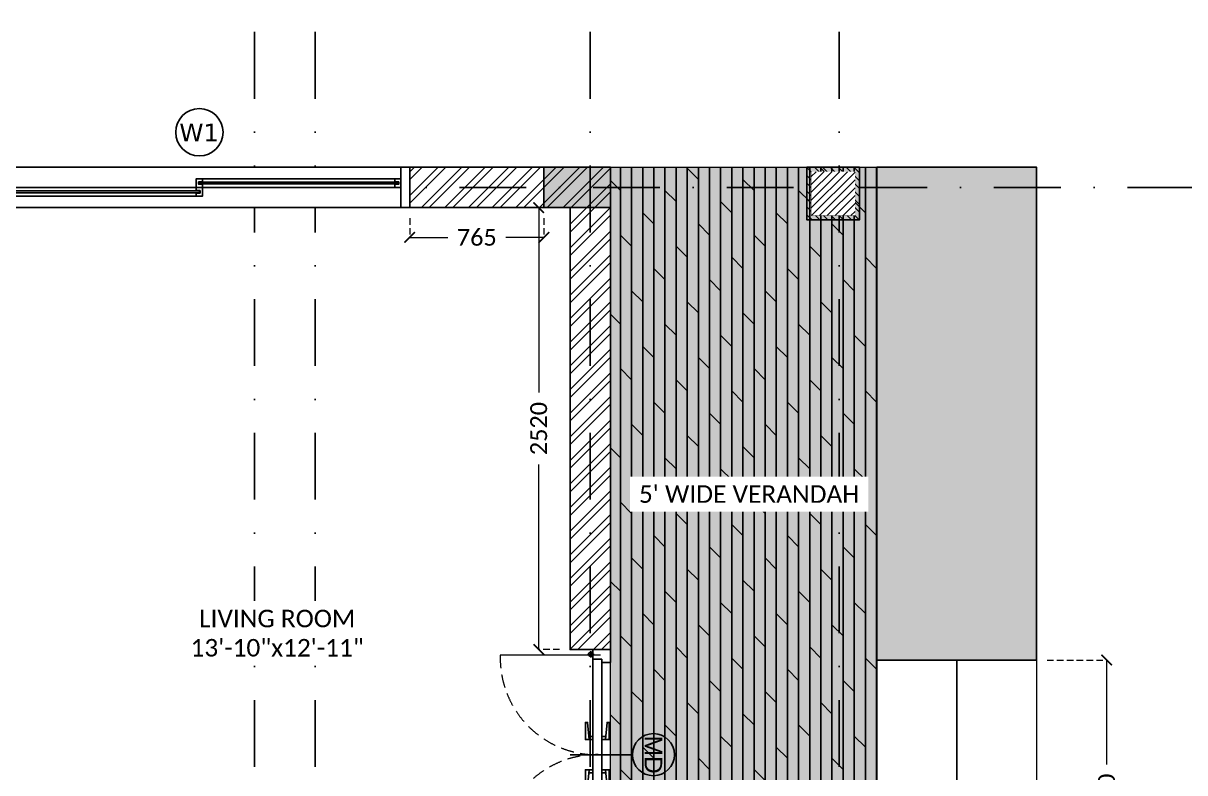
# Model space of a CAD drawing. Header units: millimetres. Extents: x -15000 to 28550, y -17045 to 28620.
# Drawn here: x 7026 to 13651, y 8902 to 13177 of the extents above; entities that cross this region are included whole.
import ezdxf
from ezdxf.enums import TextEntityAlignment as Align

# ---------------------------------------------------------------- set-up
doc = ezdxf.new("R2010")
doc.units = ezdxf.units.MM
doc.header["$LTSCALE"] = 150
for name, pattern in [('3BHK-W(SB)$0$HIDDEN', [0.375, 0.25, -0.125]), ('DASHDOTX2', [50.8, 25.4, -12.7, 0, -12.7]), ('DASHED', [0.75, 0.5, -0.25])]:
    doc.linetypes.add(name, pattern=pattern)
for name, color, linetype in [('ad-Column', 3, 'Continuous'), ('ad-Column Hatch', 125, 'Continuous'), ('ad-Door', 11, 'Continuous'), ('ad-Elevation 10', 8, 'Continuous'), ('ad-Grid', 8, 'DASHDOTX2'), ('ad-MS Columns', 1, 'Continuous'), ('ad-RCC', 3, 'Continuous'), ('ad-RCC Hatch', 125, 'Continuous'), ('ad-Text main', 7, 'Continuous'), ('ad-Text Main_Door&window Label', 7, 'Continuous'), ('ad-Wall', 240, 'Continuous'), ('ad-Wall hatch', 8, 'Continuous')]:
    doc.layers.add(name, color=color, linetype=linetype)
doc.layers.add('ad-Dimension', color=5, linetype='Continuous', lineweight=0, true_color=0x0000ff)
doc.layers.add('ad-Glass Sectionline', color=140, linetype='Continuous', true_color=0x00bfff)
doc.layers.add('ad-Verandah', color=7, linetype='Continuous', true_color=0xa57c52)
doc.styles.add('6 U T S R N_Typical Floor Plan$0$3BHK-E(NB)$0$grid_text', font='verdana.ttf', dxfattribs={"width": 0.9})
doc.styles.add('New Text Style', font='arial.ttf', dxfattribs={"height": 100})
doc.styles.get("Standard").update_dxf_attribs({"font": 'calibril.ttf'})
doc.dimstyles.new('A-75-DIM-INT (Framing)', dxfattribs={"dimscale": 100, "dimtxt": 0.8, "dimasz": 0.5, "dimexe": 0, "dimexo": 0.5, "dimgap": 0.5, "dimtad": 0, "dimdec": 0, "dimdsep": 46, "dimtxsty": 'Standard', "dimblk": 'ARCHTICK', "dimcen": 0.025, "dimclrd": 256, "dimclre": 256, "dimclrt": 256, "dimazin": 2, "dimtfac": 1, "dimtdec": 0, "dimtmove": 1, "dimatfit": 0, "dimldrblk": 'ARCHTICK', "dimfxl": 1, "dimtfill": 1, "dimtolj": 1, "dimtzin": 0, "dimarcsym": 0})

# ---------------------------------------------------------------- blocks, each defined once
blk = doc.blocks.new('1215E_Grid')
at = {"layer": 'ad-Grid', "ltscale": 0.1}
for points in [[(9043.6, -4473.6), (9043.6, -4223.6), (8690, -4020), (8690, 14905), (9043.6, 15108.6), (9043.6, 15358.6)], [(8345, -4020), (8345, 14905)], [(10260, -4020), (10260, 14905)], [(11680, -4020), (11680, 14905)], [(13705, 12240), (-1950, 12240)]]:
    blk.add_lwpolyline(points, dxfattribs=at)
blk = doc.blocks.new('_ArchTick')
at = {"color": 0, "linetype": 'ByBlock', "const_width": 0.15}
blk.add_lwpolyline([(-0.5, -0.5), (0.5, 0.5)], dxfattribs=at)
blk = doc.blocks.new('*D108')
at = {"layer": 'ad-Dimension', "linetype": '3BHK-W(SB)$0$HIDDEN', "lineweight": -2}
for p, q in [((9230, 12065), (9230, 11955.4)), ((9995, 12065), (9995, 11955.4))]:
    blk.add_line(p, q, dxfattribs=at)
at = {"layer": 'ad-Dimension', "lineweight": -2}
for p, q in [((9230, 11955.4), (9446.5, 11955.4)), ((9995, 11955.4), (9778.5, 11955.4))]:
    blk.add_line(p, q, dxfattribs=at)
at = {"layer": 'Defpoints', "color": 0}
for p in [(9230, 12125), (9995, 12125), (9995, 11955.4)]:
    blk.add_point(p, dxfattribs=at)
at = {"layer": 'ad-Dimension', "lineweight": -2, "xscale": 60, "yscale": 60, "zscale": 60, "rotation": 180}
blk.add_blockref('_ArchTick', (9230, 11955.4), dxfattribs=at)
at = {"layer": 'ad-Dimension', "lineweight": -2, "xscale": 60, "yscale": 60, "zscale": 60}
blk.add_blockref('_ArchTick', (9995, 11955.4), dxfattribs=at)
at = {"layer": 'ad-Dimension', "insert": (9612.5, 11955.4), "char_height": 96, "attachment_point": 5, "bg_fill": 3, "box_fill_scale": 1.1, "bg_fill_color": 257, "bg_fill_transparency": 0}
blk.add_mtext('\\A1;765', dxfattribs=at)
blk = doc.blocks.new('*D109')
at = {"layer": 'ad-Dimension', "linetype": '3BHK-W(SB)$0$HIDDEN', "lineweight": -2}
for p, q in [((10085, 12125), (9965.8, 12125)), ((10085, 9605), (9965.8, 9605))]:
    blk.add_line(p, q, dxfattribs=at)
at = {"layer": 'ad-Dimension', "lineweight": -2}
for p, q in [((9965.8, 12125), (9965.8, 11070.7)), ((9965.8, 9605), (9965.8, 10659.3))]:
    blk.add_line(p, q, dxfattribs=at)
at = {"layer": 'Defpoints', "color": 0}
for p in [(10145, 12125), (9965.8, 9605), (10145, 9605)]:
    blk.add_point(p, dxfattribs=at)
at = {"layer": 'ad-Dimension', "lineweight": -2, "xscale": 60, "yscale": 60, "zscale": 60}
for p, rotation in [((9965.8, 12125), 90), ((9965.8, 9605), 270)]:
    blk.add_blockref('_ArchTick', p, dxfattribs=dict(at, rotation=rotation))
at = {"layer": 'ad-Dimension', "insert": (9965.8, 10865), "char_height": 96, "attachment_point": 5, "rotation": 90, "bg_fill": 3, "box_fill_scale": 1.1, "bg_fill_color": 257, "bg_fill_transparency": 0}
blk.add_mtext('\\A1;2520', dxfattribs=at)
blk = doc.blocks.new('*D136')
at = {"layer": 'ad-Dimension', "linetype": '3BHK-W(SB)$0$HIDDEN', "lineweight": -2}
for p, q in [((12865, 9545), (13204.8, 9545)), ((12865, 7945), (13204.8, 7945))]:
    blk.add_line(p, q, dxfattribs=at)
at = {"layer": 'ad-Dimension', "lineweight": -2}
for p, q in [((13204.8, 9545), (13204.8, 8948.4)), ((13204.8, 7945), (13204.8, 8541.6))]:
    blk.add_line(p, q, dxfattribs=at)
at = {"layer": 'Defpoints', "color": 0}
for p in [(12805, 9545), (13204.8, 9545), (12805, 7945)]:
    blk.add_point(p, dxfattribs=at)
at = {"layer": 'ad-Dimension', "lineweight": -2, "xscale": 60, "yscale": 60, "zscale": 60}
for p, rotation in [((13204.8, 9545), 90), ((13204.8, 7945), 270)]:
    blk.add_blockref('_ArchTick', p, dxfattribs=dict(at, rotation=rotation))
at = {"layer": 'ad-Dimension', "insert": (13204.8, 8745), "char_height": 96, "attachment_point": 5, "rotation": 90, "bg_fill": 3, "box_fill_scale": 1.1, "bg_fill_color": 257, "bg_fill_transparency": 0}
blk.add_mtext('\\A1;1600', dxfattribs=at)
blk = doc.blocks.new('zw$FE9C')
at = {"transparency": 33554559}
h = blk.add_hatch(dxfattribs=at)
h.set_pattern_fill('GRASS', color=74, angle=180)
h.set_pattern_definition([(270, (12800, 12355), (17.96051, -17.96051), [4.7625, -31.15852]), (225, (12800, 12355), (17.96051, -17.96051), [4.7625, -20.6375]), (315, (12800, 12355), (17.96051, 17.96051), [4.7625, -20.6375])])
h.paths.add_polyline_path([(12805, 9545), (11895, 9545), (11895, 12355), (12805, 12355)])
h = blk.add_hatch(color=256, dxfattribs=at)
h.dxf.hatch_style = 1
h.set_gradient(color1=(153, 204, 0), color2=(63, 127, 0), tint=1, name='INVSPHERICAL')
h.paths.add_polyline_path([(12805, 9545), (11895, 9545), (11895, 12355), (12805, 12355)])
at = {"layer": 'ad-Verandah', "transparency": 33554559}
h = blk.add_hatch(color=256, dxfattribs=at)
h.dxf.hatch_style = 1
h.paths.add_polyline_path([(10375, 12355), (11895, 12355), (11895, 7945), (10375, 7945)])
at = {"layer": 'ad-Verandah', "transparency": 33554687}
h = blk.add_hatch(dxfattribs=at)
h.set_pattern_fill('DOLMIT', color=256, scale=10, angle=270)
h.set_pattern_definition([(270, (-444291.75, 146652.39), (63.5, -1e-14), []), (315, (-444291.75, 146652.4), (126.999913, 126.999913), [89.80256, -179.60512])])
h.paths.add_polyline_path([(10375, 12355), (11895, 12355), (11895, 7945), (10375, 7945)])
at = {"layer": 'ad-Elevation 10'}
blk.add_lwpolyline([(12805, 9545), (11895, 9545), (11895, 12355), (12805, 12355)], close=True, dxfattribs=at)
at = {"layer": 'ad-Verandah', "color": 33, "lineweight": 9}
for points in [[(10375, 12355), (11895, 12355), (11895, 7945), (10375, 7945)], [(12350, 7945), (11895, 7945), (11895, 9545), (12350, 9545)], [(12805, 7945), (12350, 7945), (12350, 9545), (12805, 9545)]]:
    blk.add_lwpolyline(points, close=True, dxfattribs=at)
blk = doc.blocks.new('6 U T S R N_Typical Floor Plan$0$ad_Window Tag')
blk.add_circle((0, 0), 150)
at = {"style": '6 U T S R N_Typical Floor Plan$0$3BHK-E(NB)$0$grid_text', "width": 0.9}
blk.add_attdef('D1', text='', height=125, dxfattribs=at).set_placement((0, 0), align=Align.MIDDLE_CENTER)
blk = doc.blocks.new('zw$C7D6')
at = {"layer": 'ad-Text Main_Door&window Label'}
ref = blk.add_blockref('6 U T S R N_Typical Floor Plan$0$ad_Window Tag', (8030, 12555), dxfattribs=dict(at, xscale=-0.9, yscale=0.9, zscale=0.9))
ref.add_attrib('D1', 'W1', dxfattribs={"height": 101.25, "rotation": 1800, "style": '6 U T S R N_Typical Floor Plan$0$3BHK-E(NB)$0$grid_text'}).set_placement((8029, 12552.9), align=Align.MIDDLE_CENTER)
at = {"layer": 'ad-Text main', "char_height": 100, "attachment_point": 5, "bg_fill": 2}
for s, insert, width in [("\\pxqc;5' WIDE VERANDAH", (11165.8, 10491), 1260.654), ('LIVING ROOM\\P13\'-10"x12\'-11"', (8473.8, 9697.8), 1014.984)]:
    blk.add_mtext(s, dxfattribs=dict(at, insert=insert, width=width))
blk = doc.blocks.new('*U430')
at = {"color": 8, "lineweight": 0}
for p, q in [((31.6, -57.1), (31.6, -628.6)), ((1168.4, -57.1), (1168.4, -628.6))]:
    blk.add_line(p, q, dxfattribs=at)
for p, q in [((495.7, -26.7), (495.7, -50)), ((704.3, -26.7), (704.3, -50)), ((9.2, -112.3), (46, -112.3)), ((27.6, -130.7), (27.6, -93.9)), ((495.7, -123.3), (495.7, -100)), ((704.3, -123.3), (704.3, -100)), ((1190.8, -112.3), (1154, -112.3)), ((1172.4, -130.7), (1172.4, -93.9))]:
    blk.add_line(p, q)
for points in [[(55.3, -100), (0, -100), (0, 0), (75, 0), (75, -50), (55.3, -50)], [(1144.7, -100), (1200, -100), (1200, 0), (1125, 0), (1125, -50), (1144.7, -50)], [(55.3, -100), (600, -100), (600, -50), (55.3, -50)], [(1144.7, -100), (600, -100), (600, -50), (1144.7, -50)]]:
    blk.add_lwpolyline(points, close=True)
for points in [[(514.1, -50), (514.1, -7), (415.9, -7), (415.9, -19.3), (514.1, -28.4)], [(685.9, -50), (685.9, -7), (784.1, -7), (784.1, -19.3), (685.9, -28.4)], [(514.1, -100), (514.1, -143), (415.9, -143), (415.9, -130.7), (514.1, -121.6)], [(685.9, -100), (685.9, -143), (784.1, -143), (784.1, -130.7), (685.9, -121.6)]]:
    blk.add_lwpolyline(points)
for centre in [(27.6, -112.3), (1172.4, -112.3)]:
    blk.add_circle(centre, 12.3)
at = {"color": 8, "linetype": 'DASHED', "lineweight": 0}
for centre, start, end in [((49, -77.6), 268.18808, 1.81192), ((1151, -77.6), 178.18808, 271.81192)]:
    blk.add_arc(centre, 551.3, start, end, dxfattribs=at)
at = {"layer": 'ad-Text Main_Door&window Label'}
blk.add_line((600, 125), (600, -230), dxfattribs=at)
blk.add_circle((600, 245), 120, dxfattribs=at)
at = {"layer": 'ad-Text Main_Door&window Label', "style": 'New Text Style'}
blk.add_attdef('D1', text='', height=100, dxfattribs=at).set_placement((600, 245), align=Align.MIDDLE_CENTER)
blk = doc.blocks.new('$ZCDB_AUDIT_GENERATED_C77D')
blk.add_wipeout([(0, 230), (2400, 230), (2400, 0), (0, 0)]).dxf.layer = 'ad-Elevation 10'
at = {"layer": 'ad-Elevation 10'}
for points in [[(2400, 230), (0, 230)], [(2400, 0), (0, 0)]]:
    blk.add_lwpolyline(points, dxfattribs=at)
for points in [[(50, 0), (50, 230), (0, 230), (0, 0)], [(2350, 0), (2400, 0), (2400, 230), (2350, 230)], [(1217.5, 133), (1217.5, 115), (1182.5, 115), (1182.5, 165), (1217.5, 165), (1217.5, 147), (1195.5, 147), (1195.5, 133)], [(2315, 133), (2315, 115), (2350, 115), (2350, 165), (2315, 165), (2315, 147), (2337, 147), (2337, 133)], [(85, 83), (85, 65), (50, 65), (50, 115), (85, 115), (85, 97), (63, 97), (63, 83)], [(1182.5, 83), (1182.5, 65), (1217.5, 65), (1217.5, 115), (1182.5, 115), (1182.5, 97), (1204.5, 97), (1204.5, 83)]]:
    blk.add_lwpolyline(points, close=True, dxfattribs=at)
at = {"layer": 'ad-Glass Sectionline'}
for points in [[(1200, 145), (2335, 145), (2335, 135), (1200, 135)], [(1200, 95), (65, 95), (65, 85), (1200, 85)]]:
    blk.add_lwpolyline(points, close=True, dxfattribs=at)
for points in [[(1217.5, 165), (2315, 165)], [(1182.5, 115), (85, 115)], [(1217.5, 115), (2315, 115)], [(1182.5, 65), (85, 65)]]:
    blk.add_lwpolyline(points, dxfattribs=at)
blk = doc.blocks.new('*U388')
blk.add_blockref('$ZCDB_AUDIT_GENERATED_C77D', (0, 0))
blk = doc.blocks.new('zw$6EBD')
at = {"layer": 'ad-Wall hatch', "transparency": 33554610}
h = blk.add_hatch(dxfattribs=at)
h.set_pattern_fill('ANSI32', color=256, scale=10, angle=1e-14)
h.paths.add_polyline_path([(230, 4280), (230, 230), (6475, 230), (6475, 4280), (3605, 4280), (3605, 4510), (6705, 4510), (6705, 230), (7405, 230), (7405, 0), (0, 0), (0, 4510), (1910, 4510), (1910, 7945), (0, 7945), (0, 12355), (10375, 12355), (10375, 9605), (10145, 9605), (10145, 12125), (5915, 12125), (5915, 7945), (3605, 7945), (3605, 8175), (5685, 8175), (5685, 12125), (230, 12125), (230, 8175), (2705, 8175), (2705, 7945), (2140, 7945), (2140, 4510), (2705, 4510), (2705, 4280)])
at = {"layer": 'ad-Door', "ltscale": 5, "rotation": 270}
blk.add_blockref('*U430', (10375, 9605), dxfattribs=at).add_auto_attribs({'D1': 'MD'})
at = {"rotation": 180}
blk.add_blockref('*U388', (9230, 12355), dxfattribs=at)
at = {"layer": 'ad-Wall'}
blk.add_lwpolyline([(0, 12355), (10375, 12355), (10375, 9605), (10145, 9605), (10145, 12125), (5915, 12125)], dxfattribs=at)
blk = doc.blocks.new('zw$B0BD')
blk.add_wipeout([(0, 0), (250, 0), (250, -250), (0, -250)])
at = {"layer": 'ad-MS Columns'}
h = blk.add_hatch(dxfattribs=at)
h.set_pattern_fill('ANSI31', color=256, scale=10)
h.set_pattern_definition([(45, (4e-12, -250), (-22.4506, 22.4506), [])])
h.paths.add_polyline_path([(0, 0), (250, 0), (250, -250), (0, -250)])
at = {"layer": 'ad-MS Columns', "const_width": 1}
blk.add_lwpolyline([(0, 0), (250, 0), (250, -250), (0, -250)], close=True, dxfattribs=at)
blk = doc.blocks.new('zw$89AB')
at = {"layer": 'ad-MS Columns'}
blk.add_blockref('zw$B0BD', (1145, -25), dxfattribs=at)
blk = doc.blocks.new('A$C42b14ea2')
at = {"layer": 'ad-RCC Hatch', "transparency": 33554687}
h = blk.add_hatch(dxfattribs=at)
h.set_pattern_fill('ANSI31', color=256, scale=10)
h.set_pattern_definition([(45, (8643.536, 7380), (-22.45064, 22.45064), [])])
h.paths.add_polyline_path([(0, 0), (300, 0), (300, 300), (0, 300)])
at = {"layer": 'ad-RCC'}
blk.add_lwpolyline([(0, 0), (300, 0), (300, 300), (0, 300)], close=True, dxfattribs=at)
blk = doc.blocks.new('zw$6AA0')
at = {"layer": 'ad-Column Hatch', "transparency": 33554687}
h = blk.add_hatch(color=256, dxfattribs=at)
h.dxf.hatch_style = 1
h.paths.add_polyline_path([(0, -230), (380, -230), (380, 0), (0, 0)])
at = {"layer": 'ad-Column'}
blk.add_lwpolyline([(0, -230), (380, -230), (380, 0), (0, 0)], close=True, dxfattribs=at)
blk = doc.blocks.new('1215E_Columns')
at = {"xscale": -1, "rotation": 180.0000000000004}
blk.add_blockref('A$C42b14ea2', (11495, 12355), dxfattribs=at)
at = {"layer": 'ad-Column', "xscale": -1, "rotation": 359.9999999999996}
blk.add_blockref('zw$6AA0', (10375, 12355), dxfattribs=at)
blk = doc.blocks.new('1215_East Villa')
at = {"layer": 'ad-Verandah'}
blk.add_blockref('zw$FE9C', (0, 0), dxfattribs=at)
at = {"layer": 'ad-Text main'}
blk.add_blockref('zw$C7D6', (0, 0), dxfattribs=at)
blk.add_blockref('zw$6EBD', (0, 0))
blk.add_blockref('1215E_Columns', (0, 0))
blk.add_blockref('zw$89AB', (10375, 12355))
blk = doc.blocks.new('zw$F84C')
at = {"layer": 'ad-Dimension'}
dim = blk.add_linear_dim(base=(9995, 11955.4), p1=(9230, 12125), p2=(9995, 12125), dimstyle='A-75-DIM-INT (Framing)', override={"dimscale": 120, "dimblk": 'ArchTick', "dimfxl": 10, "dimtfill": 1, "dimtfillclr": 0}, dxfattribs=at)
dim.commit()
dim.dimension.update_dxf_attribs({"geometry": '*D108', "text_midpoint": (9612.5, 11955.4)})
dim = blk.add_linear_dim(base=(13204.8, 9545), p1=(12805, 7945), p2=(12805, 9545), angle=90, dimstyle='A-75-DIM-INT (Framing)', override={"dimscale": 120, "dimblk": 'ArchTick', "dimfxl": 10, "dimtfill": 1, "dimtfillclr": 0}, dxfattribs=at)
dim.commit()
dim.dimension.update_dxf_attribs({"geometry": '*D136', "text_midpoint": (13204.8, 8745)})
dim = blk.add_linear_dim(base=(9965.8, 9605), p1=(10145, 12125), p2=(10145, 9605), angle=90, dimstyle='A-75-DIM-INT (Framing)', override={"dimscale": 120, "dimblk": 'ArchTick', "dimfxl": 10, "dimtfill": 1, "dimtfillclr": 0}, dxfattribs=at)
dim.commit()
dim.dimension.update_dxf_attribs({"geometry": '*D109', "text_midpoint": (9965.8, 10865)})

msp = doc.modelspace()

# ---------------------------------------------------------------- block references
msp.add_blockref('1215E_Grid', (0, 0))

# ---------------------------------------------------------------- next in the draw order: block references
msp.add_blockref('1215_East Villa', (0, 0))

# ---------------------------------------------------------------- next in the draw order: block references
at = {"layer": 'ad-Dimension'}
msp.add_blockref('zw$F84C', (0, 0), dxfattribs=at)

doc.saveas('drawing.dxf')
